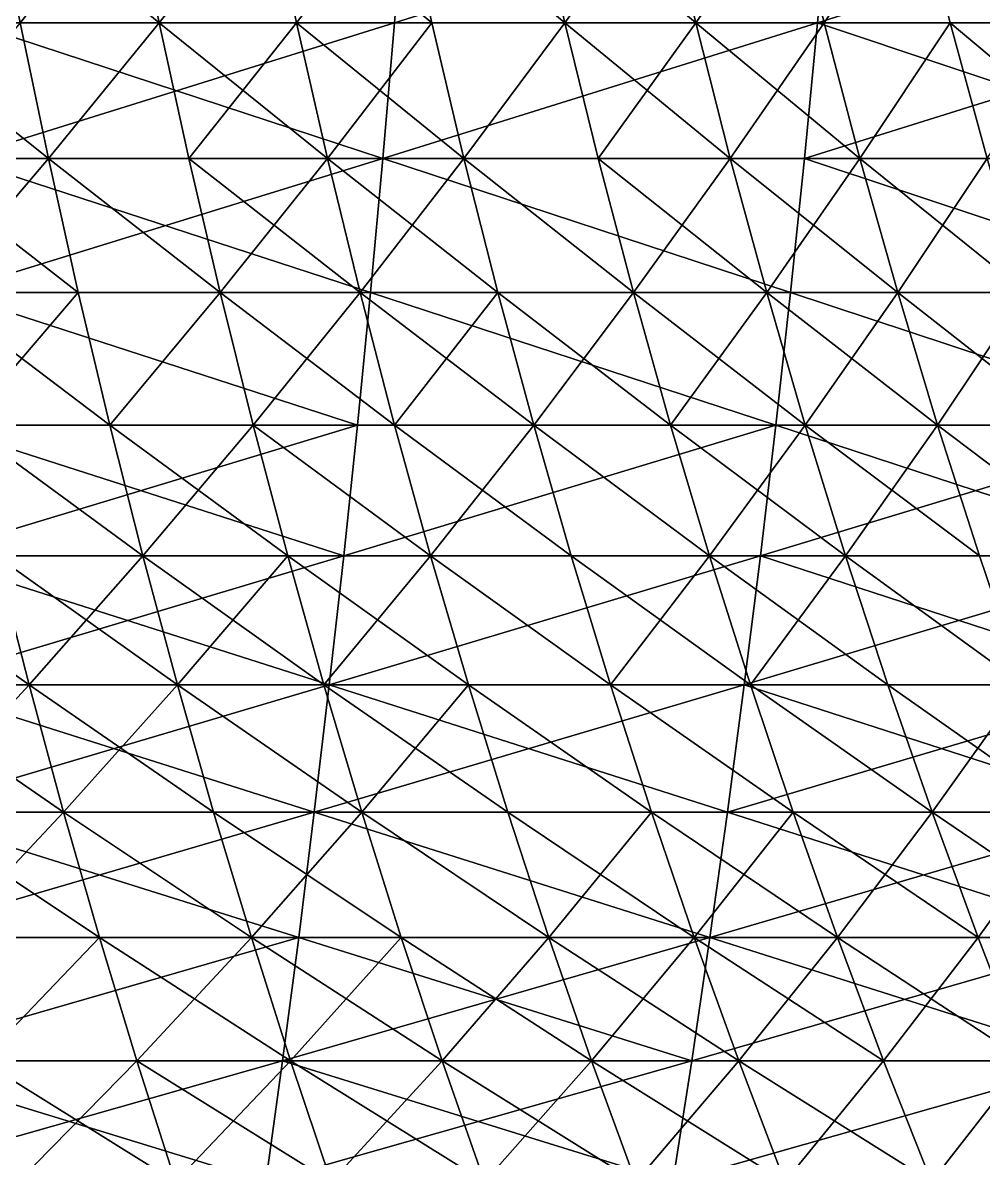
# Model space of a CAD drawing. Header units: millimetres. Extents: x -3250 to 6200, y -3250 to 3250.
# Drawn here: x 4213 to 4342.4, y -463.8 to -310.7 of the extents above; entities that cross this region are included whole.
import ezdxf

# ---------------------------------------------------------------- set-up
doc = ezdxf.new("R2010")
doc.units = ezdxf.units.MM
doc.header["$MEASUREMENT"] = 0
doc.layers.add('MESH_3D', color=2, linetype='CONTINUOUS')

msp = doc.modelspace()

# ---------------------------------------------------------------- linework, layer by layer
at = {"layer": 'MESH_3D'}
for points in [[(4264.59, -292.27, 26198.21), (4207.15, -292.27, 26209.08), (4205.85, -310.75, 26201.67)], [(4264.59, -292.27, 26198.21), (4205.85, -310.75, 26201.67), (4263.1, -310.75, 26190.84)], [(4212.65, -310.75, 2042.25), (4227.65, -292.27, 2059.29), (4209.05, -292.27, 2048.86)], [(4231.41, -310.75, 24647.22), (4209.05, -292.27, 24651.14), (4227.65, -292.27, 24640.71)], [(4231.41, -310.75, 24647.22), (4212.65, -310.75, 24657.75), (4209.05, -292.27, 24651.14)], [(4212.65, -310.75, 2042.25), (4231.41, -310.75, 2052.78), (4227.65, -292.27, 2059.29)], [(4231.41, -310.75, 2052.78), (4245.98, -292.27, 2070.18), (4227.65, -292.27, 2059.29)], [(4245.98, -292.27, 24629.82), (4231.41, -310.75, 24647.22), (4227.65, -292.27, 24640.71)], [(4231.41, -310.75, 2052.78), (4249.9, -310.75, 2063.76), (4245.98, -292.27, 2070.18)], [(4249.9, -310.75, 24636.24), (4231.41, -310.75, 24647.22), (4245.98, -292.27, 24629.82)], [(4245.98, -292.27, 2070.18), (4268.12, -310.75, 2075.21), (4264.04, -292.27, 2081.52)], [(4249.9, -310.75, 2063.76), (4268.12, -310.75, 2075.21), (4245.98, -292.27, 2070.18)], [(4264.04, -292.27, 24618.48), (4249.9, -310.75, 24636.24), (4245.98, -292.27, 24629.82)], [(4268.12, -310.75, 24624.79), (4249.9, -310.75, 24636.24), (4264.04, -292.27, 24618.48)], [(4321.74, -292.27, 26185.91), (4263.1, -310.75, 26190.84), (4320.07, -310.75, 26178.58)], [(4321.74, -292.27, 26185.91), (4264.59, -292.27, 26198.21), (4263.1, -310.75, 26190.84)], [(4264.04, -292.27, 2081.52), (4286.04, -310.75, 2087.11), (4281.81, -292.27, 2093.32)], [(4268.12, -310.75, 2075.21), (4286.04, -310.75, 2087.11), (4264.04, -292.27, 2081.52)], [(4286.04, -310.75, 24612.89), (4268.12, -310.75, 24624.79), (4264.04, -292.27, 24618.48)], [(4286.04, -310.75, 24612.89), (4264.04, -292.27, 24618.48), (4281.81, -292.27, 24606.68)], [(4286.04, -310.75, 2087.11), (4299.28, -292.27, 2105.55), (4281.81, -292.27, 2093.32)], [(4303.67, -310.75, 24600.56), (4286.04, -310.75, 24612.89), (4281.81, -292.27, 24606.68)], [(4303.67, -310.75, 24600.56), (4281.81, -292.27, 24606.68), (4299.28, -292.27, 24594.45)], [(4286.04, -310.75, 2087.11), (4303.67, -310.75, 2099.44), (4299.28, -292.27, 2105.55)], [(4303.67, -310.75, 2099.44), (4316.43, -292.27, 2118.21), (4299.28, -292.27, 2105.55)], [(4316.43, -292.27, 24581.79), (4303.67, -310.75, 24600.56), (4299.28, -292.27, 24594.45)], [(4303.67, -310.75, 2099.44), (4320.97, -310.75, 2112.22), (4316.43, -292.27, 2118.21)], [(4320.97, -310.75, 24587.78), (4303.67, -310.75, 24600.56), (4316.43, -292.27, 24581.79)], [(4320.97, -310.75, 2112.22), (4333.27, -292.27, 2131.3), (4316.43, -292.27, 2118.21)], [(4333.27, -292.27, 24568.7), (4320.97, -310.75, 24587.78), (4316.43, -292.27, 24581.79)], [(4378.57, -292.27, 26172.19), (4321.74, -292.27, 26185.91), (4320.07, -310.75, 26178.58)], [(4378.57, -292.27, 26172.19), (4320.07, -310.75, 26178.58), (4376.72, -310.75, 26164.91)], [(4320.97, -310.75, 2112.22), (4337.96, -310.75, 2125.42), (4333.27, -292.27, 2131.3)], [(4337.96, -310.75, 24574.58), (4320.97, -310.75, 24587.78), (4333.27, -292.27, 24568.7)], [(4333.27, -292.27, 2131.3), (4354.61, -310.75, 2139.04), (4349.78, -292.27, 2144.8)], [(4337.96, -310.75, 2125.42), (4354.61, -310.75, 2139.04), (4333.27, -292.27, 2131.3)], [(4354.61, -310.75, 24560.96), (4337.96, -310.75, 24574.58), (4333.27, -292.27, 24568.7)], [(4354.61, -310.75, 24560.96), (4333.27, -292.27, 24568.7), (4349.78, -292.27, 24555.2)], [(4216.46, -329.03, 24664.75), (4193.63, -310.75, 24667.8), (4212.65, -310.75, 24657.75)], [(4216.46, -329.03, 24664.75), (4197.27, -329.03, 24674.9), (4193.63, -310.75, 24667.8)], [(4197.27, -329.03, 2025.1), (4216.46, -329.03, 2035.25), (4212.65, -310.75, 2042.25)], [(4205.85, -310.75, 498.33), (4261.52, -329.03, 516.98), (4204.46, -329.03, 506.18)], [(4263.1, -310.75, 26190.84), (4205.85, -310.75, 26201.67), (4204.46, -329.03, 26193.82)], [(4263.1, -310.75, 26190.84), (4204.46, -329.03, 26193.82), (4261.52, -329.03, 26183.02)], [(4205.85, -310.75, 498.33), (4263.1, -310.75, 509.16), (4261.52, -329.03, 516.98)], [(4216.46, -329.03, 2035.25), (4231.41, -310.75, 2052.78), (4212.65, -310.75, 2042.25)], [(4231.41, -310.75, 24647.22), (4216.46, -329.03, 24664.75), (4212.65, -310.75, 24657.75)], [(4216.46, -329.03, 2035.25), (4235.4, -329.03, 2045.87), (4231.41, -310.75, 2052.78)], [(4235.4, -329.03, 24654.13), (4216.46, -329.03, 24664.75), (4231.41, -310.75, 24647.22)], [(4235.4, -329.03, 2045.87), (4249.9, -310.75, 2063.76), (4231.41, -310.75, 2052.78)], [(4254.06, -329.03, 24643.04), (4235.4, -329.03, 24654.13), (4231.41, -310.75, 24647.22)], [(4254.06, -329.03, 24643.04), (4231.41, -310.75, 24647.22), (4249.9, -310.75, 24636.24)], [(4235.4, -329.03, 2045.87), (4254.06, -329.03, 2056.96), (4249.9, -310.75, 2063.76)], [(4254.06, -329.03, 2056.96), (4268.12, -310.75, 2075.21), (4249.9, -310.75, 2063.76)], [(4272.45, -329.03, 24631.49), (4249.9, -310.75, 24636.24), (4268.12, -310.75, 24624.79)], [(4272.45, -329.03, 24631.49), (4254.06, -329.03, 24643.04), (4249.9, -310.75, 24636.24)], [(4254.06, -329.03, 2056.96), (4272.45, -329.03, 2068.51), (4268.12, -310.75, 2075.21)], [(4261.52, -329.03, 516.98), (4320.07, -310.75, 521.42), (4318.3, -329.03, 529.19)], [(4263.1, -310.75, 509.16), (4320.07, -310.75, 521.42), (4261.52, -329.03, 516.98)], [(4320.07, -310.75, 26178.58), (4263.1, -310.75, 26190.84), (4261.52, -329.03, 26183.02)], [(4320.07, -310.75, 26178.58), (4261.52, -329.03, 26183.02), (4318.3, -329.03, 26170.81)], [(4272.45, -329.03, 2068.51), (4286.04, -310.75, 2087.11), (4268.12, -310.75, 2075.21)], [(4286.04, -310.75, 24612.89), (4272.45, -329.03, 24631.49), (4268.12, -310.75, 24624.79)], [(4272.45, -329.03, 2068.51), (4290.54, -329.03, 2080.52), (4286.04, -310.75, 2087.11)], [(4290.54, -329.03, 24619.48), (4272.45, -329.03, 24631.49), (4286.04, -310.75, 24612.89)], [(4290.54, -329.03, 2080.52), (4303.67, -310.75, 2099.44), (4286.04, -310.75, 2087.11)], [(4308.32, -329.03, 24607.03), (4286.04, -310.75, 24612.89), (4303.67, -310.75, 24600.56)], [(4308.32, -329.03, 24607.03), (4290.54, -329.03, 24619.48), (4286.04, -310.75, 24612.89)], [(4290.54, -329.03, 2080.52), (4308.32, -329.03, 2092.97), (4303.67, -310.75, 2099.44)], [(4308.32, -329.03, 2092.97), (4320.97, -310.75, 2112.22), (4303.67, -310.75, 2099.44)], [(4325.79, -329.03, 24594.14), (4308.32, -329.03, 24607.03), (4303.67, -310.75, 24600.56)], [(4325.79, -329.03, 24594.14), (4303.67, -310.75, 24600.56), (4320.97, -310.75, 24587.78)], [(4308.32, -329.03, 2092.97), (4325.79, -329.03, 2105.86), (4320.97, -310.75, 2112.22)], [(4320.07, -310.75, 521.42), (4374.75, -329.03, 542.82), (4318.3, -329.03, 529.19)], [(4376.72, -310.75, 26164.91), (4318.3, -329.03, 26170.81), (4374.75, -329.03, 26157.18)], [(4376.72, -310.75, 26164.91), (4320.07, -310.75, 26178.58), (4318.3, -329.03, 26170.81)], [(4320.07, -310.75, 521.42), (4376.72, -310.75, 535.09), (4374.75, -329.03, 542.82)], [(4325.79, -329.03, 2105.86), (4337.96, -310.75, 2125.42), (4320.97, -310.75, 2112.22)], [(4337.96, -310.75, 24574.58), (4325.79, -329.03, 24594.14), (4320.97, -310.75, 24587.78)], [(4325.79, -329.03, 2105.86), (4342.93, -329.03, 2119.18), (4337.96, -310.75, 2125.42)], [(4342.93, -329.03, 24580.82), (4325.79, -329.03, 24594.14), (4337.96, -310.75, 24574.58)], [(4342.93, -329.03, 2119.18), (4354.61, -310.75, 2139.04), (4337.96, -310.75, 2125.42)], [(4359.74, -329.03, 24567.07), (4342.93, -329.03, 24580.82), (4337.96, -310.75, 24574.58)], [(4359.74, -329.03, 24567.07), (4337.96, -310.75, 24574.58), (4354.61, -310.75, 24560.96)], [(4201.11, -347.11, 2017.6), (4216.46, -329.03, 2035.25), (4197.27, -329.03, 2025.1)], [(4220.49, -347.11, 24672.15), (4201.11, -347.11, 24682.4), (4197.27, -329.03, 24674.9)], [(4220.49, -347.11, 24672.15), (4197.27, -329.03, 24674.9), (4216.46, -329.03, 24664.75)], [(4201.11, -347.11, 2017.6), (4220.49, -347.11, 2027.85), (4216.46, -329.03, 2035.25)], [(4204.46, -329.03, 506.18), (4259.85, -347.11, 525.24), (4203, -347.11, 514.48)], [(4261.52, -329.03, 26183.02), (4203, -347.11, 26185.52), (4259.85, -347.11, 26174.76)], [(4261.52, -329.03, 26183.02), (4204.46, -329.03, 26193.82), (4203, -347.11, 26185.52)], [(4204.46, -329.03, 506.18), (4261.52, -329.03, 516.98), (4259.85, -347.11, 525.24)], [(4216.46, -329.03, 2035.25), (4239.61, -347.11, 2038.57), (4235.4, -329.03, 2045.87)], [(4220.49, -347.11, 2027.85), (4239.61, -347.11, 2038.57), (4216.46, -329.03, 2035.25)], [(4239.61, -347.11, 24661.43), (4220.49, -347.11, 24672.15), (4216.46, -329.03, 24664.75)], [(4239.61, -347.11, 24661.43), (4216.46, -329.03, 24664.75), (4235.4, -329.03, 24654.13)], [(4239.61, -347.11, 2038.57), (4254.06, -329.03, 2056.96), (4235.4, -329.03, 2045.87)], [(4258.46, -347.11, 24650.23), (4239.61, -347.11, 24661.43), (4235.4, -329.03, 24654.13)], [(4258.46, -347.11, 24650.23), (4235.4, -329.03, 24654.13), (4254.06, -329.03, 24643.04)], [(4239.61, -347.11, 2038.57), (4258.46, -347.11, 2049.77), (4254.06, -329.03, 2056.96)], [(4258.46, -347.11, 2049.77), (4272.45, -329.03, 2068.51), (4254.06, -329.03, 2056.96)], [(4277.02, -347.11, 24638.57), (4258.46, -347.11, 24650.23), (4254.06, -329.03, 24643.04)], [(4277.02, -347.11, 24638.57), (4254.06, -329.03, 24643.04), (4272.45, -329.03, 24631.49)], [(4258.46, -347.11, 2049.77), (4277.02, -347.11, 2061.43), (4272.45, -329.03, 2068.51)], [(4261.52, -329.03, 516.98), (4316.42, -347.11, 537.41), (4259.85, -347.11, 525.24)], [(4316.42, -347.11, 26162.59), (4261.52, -329.03, 26183.02), (4259.85, -347.11, 26174.76)], [(4261.52, -329.03, 516.98), (4318.3, -329.03, 529.19), (4316.42, -347.11, 537.41)], [(4318.3, -329.03, 26170.81), (4261.52, -329.03, 26183.02), (4316.42, -347.11, 26162.59)], [(4272.45, -329.03, 2068.51), (4295.29, -347.11, 2073.55), (4290.54, -329.03, 2080.52)], [(4277.02, -347.11, 2061.43), (4295.29, -347.11, 2073.55), (4272.45, -329.03, 2068.51)], [(4295.29, -347.11, 24626.45), (4277.02, -347.11, 24638.57), (4272.45, -329.03, 24631.49)], [(4295.29, -347.11, 24626.45), (4272.45, -329.03, 24631.49), (4290.54, -329.03, 24619.48)], [(4295.29, -347.11, 2073.55), (4308.32, -329.03, 2092.97), (4290.54, -329.03, 2080.52)], [(4313.24, -347.11, 24613.88), (4295.29, -347.11, 24626.45), (4290.54, -329.03, 24619.48)], [(4313.24, -347.11, 24613.88), (4290.54, -329.03, 24619.48), (4308.32, -329.03, 24607.03)], [(4295.29, -347.11, 2073.55), (4313.24, -347.11, 2086.12), (4308.32, -329.03, 2092.97)], [(4313.24, -347.11, 2086.12), (4325.79, -329.03, 2105.86), (4308.32, -329.03, 2092.97)], [(4330.88, -347.11, 24600.86), (4308.32, -329.03, 24607.03), (4325.79, -329.03, 24594.14)], [(4330.88, -347.11, 24600.86), (4313.24, -347.11, 24613.88), (4308.32, -329.03, 24607.03)], [(4313.24, -347.11, 2086.12), (4330.88, -347.11, 2099.14), (4325.79, -329.03, 2105.86)], [(4318.3, -329.03, 529.19), (4372.67, -347.11, 550.99), (4316.42, -347.11, 537.41)], [(4372.67, -347.11, 26149.01), (4318.3, -329.03, 26170.81), (4316.42, -347.11, 26162.59)], [(4318.3, -329.03, 529.19), (4374.75, -329.03, 542.82), (4372.67, -347.11, 550.99)], [(4374.75, -329.03, 26157.18), (4318.3, -329.03, 26170.81), (4372.67, -347.11, 26149.01)], [(4330.88, -347.11, 2099.14), (4342.93, -329.03, 2119.18), (4325.79, -329.03, 2105.86)], [(4348.19, -347.11, 24587.41), (4330.88, -347.11, 24600.86), (4325.79, -329.03, 24594.14)], [(4348.19, -347.11, 24587.41), (4325.79, -329.03, 24594.14), (4342.93, -329.03, 24580.82)], [(4330.88, -347.11, 2099.14), (4348.19, -347.11, 2112.59), (4342.93, -329.03, 2119.18)], [(4205.16, -364.97, 2009.7), (4220.49, -347.11, 2027.85), (4201.11, -347.11, 2017.6)], [(4224.74, -364.97, 24679.95), (4205.16, -364.97, 24690.3), (4201.11, -347.11, 24682.4)], [(4224.74, -364.97, 24679.95), (4201.11, -347.11, 24682.4), (4220.49, -347.11, 24672.15)], [(4203, -347.11, 514.48), (4258.09, -364.97, 533.94), (4201.46, -364.97, 523.23)], [(4258.09, -364.97, 26166.06), (4203, -347.11, 26185.52), (4201.46, -364.97, 26176.77)], [(4203, -347.11, 514.48), (4259.85, -347.11, 525.24), (4258.09, -364.97, 533.94)], [(4259.85, -347.11, 26174.76), (4203, -347.11, 26185.52), (4258.09, -364.97, 26166.06)], [(4205.16, -364.97, 2009.7), (4224.74, -364.97, 2020.05), (4220.49, -347.11, 2027.85)], [(4224.74, -364.97, 2020.05), (4239.61, -347.11, 2038.57), (4220.49, -347.11, 2027.85)], [(4239.61, -347.11, 24661.43), (4224.74, -364.97, 24679.95), (4220.49, -347.11, 24672.15)], [(4224.74, -364.97, 2020.05), (4244.05, -364.97, 2030.88), (4239.61, -347.11, 2038.57)], [(4244.05, -364.97, 24669.12), (4224.74, -364.97, 24679.95), (4239.61, -347.11, 24661.43)], [(4244.05, -364.97, 2030.88), (4258.46, -347.11, 2049.77), (4239.61, -347.11, 2038.57)], [(4263.09, -364.97, 24657.81), (4244.05, -364.97, 24669.12), (4239.61, -347.11, 24661.43)], [(4263.09, -364.97, 24657.81), (4239.61, -347.11, 24661.43), (4258.46, -347.11, 24650.23)], [(4244.05, -364.97, 2030.88), (4263.09, -364.97, 2042.19), (4258.46, -347.11, 2049.77)], [(4259.85, -347.11, 525.24), (4314.45, -364.97, 546.07), (4258.09, -364.97, 533.94)], [(4314.45, -364.97, 26153.93), (4259.85, -347.11, 26174.76), (4258.09, -364.97, 26166.06)], [(4263.09, -364.97, 2042.19), (4277.02, -347.11, 2061.43), (4258.46, -347.11, 2049.77)], [(4281.84, -364.97, 24646.03), (4258.46, -347.11, 24650.23), (4277.02, -347.11, 24638.57)], [(4281.84, -364.97, 24646.03), (4263.09, -364.97, 24657.81), (4258.46, -347.11, 24650.23)], [(4259.85, -347.11, 525.24), (4316.42, -347.11, 537.41), (4314.45, -364.97, 546.07)], [(4316.42, -347.11, 26162.59), (4259.85, -347.11, 26174.76), (4314.45, -364.97, 26153.93)], [(4263.09, -364.97, 2042.19), (4281.84, -364.97, 2053.97), (4277.02, -347.11, 2061.43)], [(4281.84, -364.97, 2053.97), (4295.29, -347.11, 2073.55), (4277.02, -347.11, 2061.43)], [(4300.29, -364.97, 24633.78), (4281.84, -364.97, 24646.03), (4277.02, -347.11, 24638.57)], [(4300.29, -364.97, 24633.78), (4277.02, -347.11, 24638.57), (4295.29, -347.11, 24626.45)], [(4281.84, -364.97, 2053.97), (4300.29, -364.97, 2066.22), (4295.29, -347.11, 2073.55)], [(4300.29, -364.97, 2066.22), (4313.24, -347.11, 2086.12), (4295.29, -347.11, 2073.55)], [(4318.42, -364.97, 24621.08), (4300.29, -364.97, 24633.78), (4295.29, -347.11, 24626.45)], [(4318.42, -364.97, 24621.08), (4295.29, -347.11, 24626.45), (4313.24, -347.11, 24613.88)], [(4300.29, -364.97, 2066.22), (4318.42, -364.97, 2078.92), (4313.24, -347.11, 2086.12)], [(4318.42, -364.97, 2078.92), (4330.88, -347.11, 2099.14), (4313.24, -347.11, 2086.12)], [(4336.24, -364.97, 24607.94), (4313.24, -347.11, 24613.88), (4330.88, -347.11, 24600.86)], [(4336.24, -364.97, 24607.94), (4318.42, -364.97, 24621.08), (4313.24, -347.11, 24613.88)], [(4316.42, -347.11, 537.41), (4370.48, -364.97, 559.59), (4314.45, -364.97, 546.07)], [(4370.48, -364.97, 26140.41), (4316.42, -347.11, 26162.59), (4314.45, -364.97, 26153.93)], [(4316.42, -347.11, 537.41), (4372.67, -347.11, 550.99), (4370.48, -364.97, 559.59)], [(4372.67, -347.11, 26149.01), (4316.42, -347.11, 26162.59), (4370.48, -364.97, 26140.41)], [(4318.42, -364.97, 2078.92), (4336.24, -364.97, 2092.06), (4330.88, -347.11, 2099.14)], [(4336.24, -364.97, 2092.06), (4348.19, -347.11, 2112.59), (4330.88, -347.11, 2099.14)], [(4353.72, -364.97, 24594.35), (4336.24, -364.97, 24607.94), (4330.88, -347.11, 24600.86)], [(4353.72, -364.97, 24594.35), (4330.88, -347.11, 24600.86), (4348.19, -347.11, 24587.41)], [(4336.24, -364.97, 2092.06), (4353.72, -364.97, 2105.65), (4348.19, -347.11, 2112.59)], [(4201.46, -364.97, 523.23), (4256.25, -382.6, 543.08), (4199.84, -382.6, 532.4)], [(4258.09, -364.97, 26166.06), (4199.84, -382.6, 26167.6), (4256.25, -382.6, 26156.92)], [(4258.09, -364.97, 26166.06), (4201.46, -364.97, 26176.77), (4199.84, -382.6, 26167.6)], [(4201.46, -364.97, 523.23), (4258.09, -364.97, 533.94), (4256.25, -382.6, 543.08)], [(4205.16, -364.97, 2009.7), (4229.2, -382.6, 2011.86), (4224.74, -364.97, 2020.05)], [(4209.41, -382.6, 2001.41), (4229.2, -382.6, 2011.86), (4205.16, -364.97, 2009.7)], [(4229.2, -382.6, 24688.14), (4209.41, -382.6, 24698.59), (4205.16, -364.97, 24690.3)], [(4229.2, -382.6, 24688.14), (4205.16, -364.97, 24690.3), (4224.74, -364.97, 24679.95)], [(4229.2, -382.6, 2011.86), (4244.05, -364.97, 2030.88), (4224.74, -364.97, 2020.05)], [(4248.71, -382.6, 24677.19), (4229.2, -382.6, 24688.14), (4224.74, -364.97, 24679.95)], [(4248.71, -382.6, 24677.19), (4224.74, -364.97, 24679.95), (4244.05, -364.97, 24669.12)], [(4229.2, -382.6, 2011.86), (4248.71, -382.6, 2022.81), (4244.05, -364.97, 2030.88)], [(4244.05, -364.97, 2030.88), (4267.95, -382.6, 2034.24), (4263.09, -364.97, 2042.19)], [(4248.71, -382.6, 2022.81), (4267.95, -382.6, 2034.24), (4244.05, -364.97, 2030.88)], [(4267.95, -382.6, 24665.76), (4244.05, -364.97, 24669.12), (4263.09, -364.97, 24657.81)], [(4267.95, -382.6, 24665.76), (4248.71, -382.6, 24677.19), (4244.05, -364.97, 24669.12)], [(4256.25, -382.6, 543.08), (4314.45, -364.97, 546.07), (4312.37, -382.6, 555.15)], [(4258.09, -364.97, 533.94), (4314.45, -364.97, 546.07), (4256.25, -382.6, 543.08)], [(4314.45, -364.97, 26153.93), (4256.25, -382.6, 26156.92), (4312.37, -382.6, 26144.85)], [(4314.45, -364.97, 26153.93), (4258.09, -364.97, 26166.06), (4256.25, -382.6, 26156.92)], [(4267.95, -382.6, 2034.24), (4281.84, -364.97, 2053.97), (4263.09, -364.97, 2042.19)], [(4286.89, -382.6, 24653.86), (4267.95, -382.6, 24665.76), (4263.09, -364.97, 24657.81)], [(4286.89, -382.6, 24653.86), (4263.09, -364.97, 24657.81), (4281.84, -364.97, 24646.03)], [(4267.95, -382.6, 2034.24), (4286.89, -382.6, 2046.14), (4281.84, -364.97, 2053.97)], [(4281.84, -364.97, 2053.97), (4305.54, -382.6, 2058.51), (4300.29, -364.97, 2066.22)], [(4286.89, -382.6, 2046.14), (4305.54, -382.6, 2058.51), (4281.84, -364.97, 2053.97)], [(4305.54, -382.6, 24641.49), (4286.89, -382.6, 24653.86), (4281.84, -364.97, 24646.03)], [(4305.54, -382.6, 24641.49), (4281.84, -364.97, 24646.03), (4300.29, -364.97, 24633.78)], [(4305.54, -382.6, 2058.51), (4318.42, -364.97, 2078.92), (4300.29, -364.97, 2066.22)], [(4323.86, -382.6, 24628.65), (4300.29, -364.97, 24633.78), (4318.42, -364.97, 24621.08)], [(4323.86, -382.6, 24628.65), (4305.54, -382.6, 24641.49), (4300.29, -364.97, 24633.78)], [(4305.54, -382.6, 2058.51), (4323.86, -382.6, 2071.35), (4318.42, -364.97, 2078.92)], [(4314.45, -364.97, 546.07), (4368.18, -382.6, 568.62), (4312.37, -382.6, 555.15)], [(4370.48, -364.97, 26140.41), (4312.37, -382.6, 26144.85), (4368.18, -382.6, 26131.38)], [(4370.48, -364.97, 26140.41), (4314.45, -364.97, 26153.93), (4312.37, -382.6, 26144.85)], [(4314.45, -364.97, 546.07), (4370.48, -364.97, 559.59), (4368.18, -382.6, 568.62)], [(4323.86, -382.6, 2071.35), (4336.24, -364.97, 2092.06), (4318.42, -364.97, 2078.92)], [(4341.87, -382.6, 24615.36), (4318.42, -364.97, 24621.08), (4336.24, -364.97, 24607.94)], [(4341.87, -382.6, 24615.36), (4323.86, -382.6, 24628.65), (4318.42, -364.97, 24621.08)], [(4323.86, -382.6, 2071.35), (4341.87, -382.6, 2084.64), (4336.24, -364.97, 2092.06)], [(4336.24, -364.97, 2092.06), (4359.53, -382.6, 2098.37), (4353.72, -364.97, 2105.65)], [(4341.87, -382.6, 2084.64), (4359.53, -382.6, 2098.37), (4336.24, -364.97, 2092.06)], [(4359.53, -382.6, 24601.63), (4336.24, -364.97, 24607.94), (4353.72, -364.97, 24594.35)], [(4359.53, -382.6, 24601.63), (4341.87, -382.6, 24615.36), (4336.24, -364.97, 24607.94)], [(4189.38, -382.6, 1991.45), (4213.87, -400, 1992.73), (4209.41, -382.6, 2001.41)], [(4193.61, -400, 1982.66), (4213.87, -400, 1992.73), (4189.38, -382.6, 1991.45)], [(4213.87, -400, 24707.27), (4193.61, -400, 24717.34), (4209.41, -382.6, 24698.59)], [(4199.84, -382.6, 532.4), (4254.31, -400, 552.64), (4198.14, -400, 542.01)], [(4256.25, -382.6, 26156.92), (4199.84, -382.6, 26167.6), (4198.14, -400, 26157.99)], [(4256.25, -382.6, 26156.92), (4198.14, -400, 26157.99), (4254.31, -400, 26147.36)], [(4199.84, -382.6, 532.4), (4256.25, -382.6, 543.08), (4254.31, -400, 552.64)], [(4213.87, -400, 1992.73), (4229.2, -382.6, 2011.86), (4209.41, -382.6, 2001.41)], [(4233.86, -400, 24696.7), (4209.41, -382.6, 24698.59), (4229.2, -382.6, 24688.14)], [(4233.86, -400, 24696.7), (4213.87, -400, 24707.27), (4209.41, -382.6, 24698.59)], [(4213.87, -400, 1992.73), (4233.86, -400, 2003.3), (4229.2, -382.6, 2011.86)], [(4233.86, -400, 2003.3), (4248.71, -382.6, 2022.81), (4229.2, -382.6, 2011.86)], [(4253.59, -400, 24685.64), (4233.86, -400, 24696.7), (4229.2, -382.6, 24688.14)], [(4253.59, -400, 24685.64), (4229.2, -382.6, 24688.14), (4248.71, -382.6, 24677.19)], [(4233.86, -400, 2003.3), (4253.59, -400, 2014.36), (4248.71, -382.6, 2022.81)], [(4253.59, -400, 2014.36), (4267.95, -382.6, 2034.24), (4248.71, -382.6, 2022.81)], [(4273.04, -400, 24674.09), (4248.71, -382.6, 24677.19), (4267.95, -382.6, 24665.76)], [(4273.04, -400, 24674.09), (4253.59, -400, 24685.64), (4248.71, -382.6, 24677.19)], [(4253.59, -400, 2014.36), (4273.04, -400, 2025.91), (4267.95, -382.6, 2034.24)], [(4254.31, -400, 552.64), (4312.37, -382.6, 555.15), (4310.2, -400, 564.67)], [(4256.25, -382.6, 543.08), (4312.37, -382.6, 555.15), (4254.31, -400, 552.64)], [(4312.37, -382.6, 26144.85), (4256.25, -382.6, 26156.92), (4254.31, -400, 26147.36)], [(4312.37, -382.6, 26144.85), (4254.31, -400, 26147.36), (4310.2, -400, 26135.33)], [(4267.95, -382.6, 2034.24), (4292.19, -400, 2037.95), (4286.89, -382.6, 2046.14)], [(4273.04, -400, 2025.91), (4292.19, -400, 2037.95), (4267.95, -382.6, 2034.24)], [(4292.19, -400, 24662.05), (4273.04, -400, 24674.09), (4267.95, -382.6, 24665.76)], [(4292.19, -400, 24662.05), (4267.95, -382.6, 24665.76), (4286.89, -382.6, 24653.86)], [(4292.19, -400, 2037.95), (4305.54, -382.6, 2058.51), (4286.89, -382.6, 2046.14)], [(4311.03, -400, 24649.55), (4292.19, -400, 24662.05), (4286.89, -382.6, 24653.86)], [(4311.03, -400, 24649.55), (4286.89, -382.6, 24653.86), (4305.54, -382.6, 24641.49)], [(4292.19, -400, 2037.95), (4311.03, -400, 2050.45), (4305.54, -382.6, 2058.51)], [(4311.03, -400, 2050.45), (4323.86, -382.6, 2071.35), (4305.54, -382.6, 2058.51)], [(4329.56, -400, 24636.57), (4305.54, -382.6, 24641.49), (4323.86, -382.6, 24628.65)], [(4329.56, -400, 24636.57), (4311.03, -400, 24649.55), (4305.54, -382.6, 24641.49)], [(4312.37, -382.6, 555.15), (4365.77, -400, 578.08), (4310.2, -400, 564.67)], [(4368.18, -382.6, 26131.38), (4312.37, -382.6, 26144.85), (4310.2, -400, 26135.33)], [(4368.18, -382.6, 26131.38), (4310.2, -400, 26135.33), (4365.77, -400, 26121.92)], [(4311.03, -400, 2050.45), (4329.56, -400, 2063.43), (4323.86, -382.6, 2071.35)], [(4312.37, -382.6, 555.15), (4368.18, -382.6, 568.62), (4365.77, -400, 578.08)], [(4323.86, -382.6, 2071.35), (4347.76, -400, 2076.86), (4341.87, -382.6, 2084.64)], [(4329.56, -400, 2063.43), (4347.76, -400, 2076.86), (4323.86, -382.6, 2071.35)], [(4347.76, -400, 24623.14), (4323.86, -382.6, 24628.65), (4341.87, -382.6, 24615.36)], [(4347.76, -400, 24623.14), (4329.56, -400, 24636.57), (4323.86, -382.6, 24628.65)], [(4347.76, -400, 2076.86), (4359.53, -382.6, 2098.37), (4341.87, -382.6, 2084.64)], [(4359.53, -382.6, 24601.63), (4347.76, -400, 24623.14), (4341.87, -382.6, 24615.36)], [(4193.61, -400, 1982.66), (4218.51, -417.15, 1983.66), (4213.87, -400, 1992.73)], [(4198.03, -417.15, 1973.48), (4218.51, -417.15, 1983.66), (4193.61, -400, 1982.66)], [(4213.87, -400, 24707.27), (4198.03, -417.15, 24726.52), (4193.61, -400, 24717.34)], [(4198.14, -400, 542.01), (4252.29, -417.15, 562.63), (4196.38, -417.15, 552.05)], [(4254.31, -400, 26147.36), (4196.38, -417.15, 26147.95), (4252.29, -417.15, 26137.37)], [(4254.31, -400, 26147.36), (4198.14, -400, 26157.99), (4196.38, -417.15, 26147.95)], [(4218.51, -417.15, 24716.34), (4198.03, -417.15, 24726.52), (4213.87, -400, 24707.27)], [(4198.14, -400, 542.01), (4254.31, -400, 552.64), (4252.29, -417.15, 562.63)], [(4218.51, -417.15, 1983.66), (4233.86, -400, 2003.3), (4213.87, -400, 1992.73)], [(4238.73, -417.15, 24705.65), (4218.51, -417.15, 24716.34), (4213.87, -400, 24707.27)], [(4238.73, -417.15, 24705.65), (4213.87, -400, 24707.27), (4233.86, -400, 24696.7)], [(4218.51, -417.15, 1983.66), (4238.73, -417.15, 1994.35), (4233.86, -400, 2003.3)], [(4233.86, -400, 2003.3), (4258.68, -417.15, 2005.54), (4253.59, -400, 2014.36)], [(4238.73, -417.15, 1994.35), (4258.68, -417.15, 2005.54), (4233.86, -400, 2003.3)], [(4258.68, -417.15, 24694.46), (4238.73, -417.15, 24705.65), (4233.86, -400, 24696.7)], [(4258.68, -417.15, 24694.46), (4233.86, -400, 24696.7), (4253.59, -400, 24685.64)], [(4254.31, -400, 552.64), (4307.93, -417.15, 574.6), (4252.29, -417.15, 562.63)], [(4310.2, -400, 26135.33), (4254.31, -400, 26147.36), (4252.29, -417.15, 26137.37)], [(4310.2, -400, 26135.33), (4252.29, -417.15, 26137.37), (4307.93, -417.15, 26125.4)], [(4258.68, -417.15, 2005.54), (4273.04, -400, 2025.91), (4253.59, -400, 2014.36)], [(4278.35, -417.15, 24682.78), (4258.68, -417.15, 24694.46), (4253.59, -400, 24685.64)], [(4278.35, -417.15, 24682.78), (4253.59, -400, 24685.64), (4273.04, -400, 24674.09)], [(4254.31, -400, 552.64), (4310.2, -400, 564.67), (4307.93, -417.15, 574.6)], [(4258.68, -417.15, 2005.54), (4278.35, -417.15, 2017.22), (4273.04, -400, 2025.91)], [(4273.04, -400, 2025.91), (4297.71, -417.15, 2029.39), (4292.19, -400, 2037.95)], [(4278.35, -417.15, 2017.22), (4297.71, -417.15, 2029.39), (4273.04, -400, 2025.91)], [(4297.71, -417.15, 24670.61), (4273.04, -400, 24674.09), (4292.19, -400, 24662.05)], [(4297.71, -417.15, 24670.61), (4278.35, -417.15, 24682.78), (4273.04, -400, 24674.09)], [(4292.19, -400, 2037.95), (4316.77, -417.15, 2042.04), (4311.03, -400, 2050.45)], [(4297.71, -417.15, 2029.39), (4316.77, -417.15, 2042.04), (4292.19, -400, 2037.95)], [(4316.77, -417.15, 24657.96), (4292.19, -400, 24662.05), (4311.03, -400, 24649.55)], [(4316.77, -417.15, 24657.96), (4297.71, -417.15, 24670.61), (4292.19, -400, 24662.05)], [(4310.2, -400, 564.67), (4363.26, -417.15, 587.95), (4307.93, -417.15, 574.6)], [(4365.77, -400, 26121.92), (4310.2, -400, 26135.33), (4307.93, -417.15, 26125.4)], [(4365.77, -400, 26121.92), (4307.93, -417.15, 26125.4), (4363.26, -417.15, 26112.05)], [(4310.2, -400, 564.67), (4365.77, -400, 578.08), (4363.26, -417.15, 587.95)], [(4311.03, -400, 2050.45), (4335.51, -417.15, 2055.15), (4329.56, -400, 2063.43)], [(4316.77, -417.15, 2042.04), (4335.51, -417.15, 2055.15), (4311.03, -400, 2050.45)], [(4335.51, -417.15, 24644.85), (4311.03, -400, 24649.55), (4329.56, -400, 24636.57)], [(4335.51, -417.15, 24644.85), (4316.77, -417.15, 24657.96), (4311.03, -400, 24649.55)], [(4335.51, -417.15, 2055.15), (4347.76, -400, 2076.86), (4329.56, -400, 2063.43)], [(4353.91, -417.15, 24631.26), (4335.51, -417.15, 24644.85), (4329.56, -400, 24636.57)], [(4353.91, -417.15, 24631.26), (4329.56, -400, 24636.57), (4347.76, -400, 24623.14)], [(4335.51, -417.15, 2055.15), (4353.91, -417.15, 2068.74), (4347.76, -400, 2076.86)], [(4196.38, -417.15, 552.05), (4250.19, -434.04, 573.03), (4194.53, -434.04, 562.5)], [(4252.29, -417.15, 26137.37), (4196.38, -417.15, 26147.95), (4194.53, -434.04, 26137.5)], [(4252.29, -417.15, 26137.37), (4194.53, -434.04, 26137.5), (4250.19, -434.04, 26126.97)], [(4196.38, -417.15, 552.05), (4252.29, -417.15, 562.63), (4250.19, -434.04, 573.03)], [(4202.64, -434.04, 1963.92), (4218.51, -417.15, 1983.66), (4198.03, -417.15, 1973.48)], [(4223.35, -434.04, 24725.78), (4198.03, -417.15, 24726.52), (4218.51, -417.15, 24716.34)], [(4223.35, -434.04, 24725.78), (4202.64, -434.04, 24736.08), (4198.03, -417.15, 24726.52)], [(4202.64, -434.04, 1963.92), (4223.35, -434.04, 1974.22), (4218.51, -417.15, 1983.66)], [(4218.51, -417.15, 1983.66), (4243.81, -434.04, 1985.03), (4238.73, -417.15, 1994.35)], [(4223.35, -434.04, 1974.22), (4243.81, -434.04, 1985.03), (4218.51, -417.15, 1983.66)], [(4243.81, -434.04, 24714.97), (4218.51, -417.15, 24716.34), (4238.73, -417.15, 24705.65)], [(4243.81, -434.04, 24714.97), (4223.35, -434.04, 24725.78), (4218.51, -417.15, 24716.34)], [(4238.73, -417.15, 1994.35), (4263.99, -434.04, 1996.35), (4258.68, -417.15, 2005.54)], [(4243.81, -434.04, 1985.03), (4263.99, -434.04, 1996.35), (4238.73, -417.15, 1994.35)], [(4258.68, -417.15, 24694.46), (4243.81, -434.04, 24714.97), (4238.73, -417.15, 24705.65)], [(4263.99, -434.04, 24703.65), (4243.81, -434.04, 24714.97), (4258.68, -417.15, 24694.46)], [(4252.29, -417.15, 562.63), (4305.57, -434.04, 584.94), (4250.19, -434.04, 573.03)], [(4305.57, -434.04, 26115.06), (4252.29, -417.15, 26137.37), (4250.19, -434.04, 26126.97)], [(4252.29, -417.15, 562.63), (4307.93, -417.15, 574.6), (4305.57, -434.04, 584.94)], [(4307.93, -417.15, 26125.4), (4252.29, -417.15, 26137.37), (4305.57, -434.04, 26115.06)], [(4258.68, -417.15, 2005.54), (4283.88, -434.04, 2008.16), (4278.35, -417.15, 2017.22)], [(4263.99, -434.04, 1996.35), (4283.88, -434.04, 2008.16), (4258.68, -417.15, 2005.54)], [(4283.88, -434.04, 24691.84), (4258.68, -417.15, 24694.46), (4278.35, -417.15, 24682.78)], [(4283.88, -434.04, 24691.84), (4263.99, -434.04, 24703.65), (4258.68, -417.15, 24694.46)], [(4283.88, -434.04, 2008.16), (4297.71, -417.15, 2029.39), (4278.35, -417.15, 2017.22)], [(4303.47, -434.04, 24679.53), (4283.88, -434.04, 24691.84), (4278.35, -417.15, 24682.78)], [(4303.47, -434.04, 24679.53), (4278.35, -417.15, 24682.78), (4297.71, -417.15, 24670.61)], [(4283.88, -434.04, 2008.16), (4303.47, -434.04, 2020.47), (4297.71, -417.15, 2029.39)], [(4297.71, -417.15, 2029.39), (4322.75, -434.04, 2033.27), (4316.77, -417.15, 2042.04)], [(4303.47, -434.04, 2020.47), (4322.75, -434.04, 2033.27), (4297.71, -417.15, 2029.39)], [(4316.77, -417.15, 24657.96), (4303.47, -434.04, 24679.53), (4297.71, -417.15, 24670.61)], [(4322.75, -434.04, 24666.73), (4303.47, -434.04, 24679.53), (4316.77, -417.15, 24657.96)], [(4307.93, -417.15, 574.6), (4360.64, -434.04, 598.24), (4305.57, -434.04, 584.94)], [(4363.26, -417.15, 26112.05), (4307.93, -417.15, 26125.4), (4305.57, -434.04, 26115.06)], [(4363.26, -417.15, 26112.05), (4305.57, -434.04, 26115.06), (4360.64, -434.04, 26101.76)], [(4307.93, -417.15, 574.6), (4363.26, -417.15, 587.95), (4360.64, -434.04, 598.24)], [(4322.75, -434.04, 2033.27), (4335.51, -417.15, 2055.15), (4316.77, -417.15, 2042.04)], [(4341.7, -434.04, 24653.46), (4322.75, -434.04, 24666.73), (4316.77, -417.15, 24657.96)], [(4341.7, -434.04, 24653.46), (4316.77, -417.15, 24657.96), (4335.51, -417.15, 24644.85)], [(4322.75, -434.04, 2033.27), (4341.7, -434.04, 2046.54), (4335.51, -417.15, 2055.15)], [(4341.7, -434.04, 2046.54), (4353.91, -417.15, 2068.74), (4335.51, -417.15, 2055.15)], [(4360.32, -434.04, 24639.72), (4335.51, -417.15, 24644.85), (4353.91, -417.15, 24631.26)], [(4360.32, -434.04, 24639.72), (4341.7, -434.04, 24653.46), (4335.51, -417.15, 24644.85)], [(4341.7, -434.04, 2046.54), (4360.32, -434.04, 2060.28), (4353.91, -417.15, 2068.74)], [(4192.62, -450.66, 573.36), (4250.19, -434.04, 573.03), (4248.01, -450.66, 583.84)], [(4194.53, -434.04, 562.5), (4250.19, -434.04, 573.03), (4192.62, -450.66, 573.36)], [(4250.19, -434.04, 26126.97), (4192.62, -450.66, 26126.64), (4248.01, -450.66, 26116.16)], [(4250.19, -434.04, 26126.97), (4194.53, -434.04, 26137.5), (4192.62, -450.66, 26126.64)], [(4207.42, -450.66, 1953.98), (4223.35, -434.04, 1974.22), (4202.64, -434.04, 1963.92)], [(4223.35, -434.04, 24725.78), (4207.42, -450.66, 24746.02), (4202.64, -434.04, 24736.08)], [(4207.42, -450.66, 1953.98), (4228.39, -450.66, 1964.4), (4223.35, -434.04, 1974.22)], [(4228.39, -450.66, 24735.6), (4207.42, -450.66, 24746.02), (4223.35, -434.04, 24725.78)], [(4228.39, -450.66, 1964.4), (4243.81, -434.04, 1985.03), (4223.35, -434.04, 1974.22)], [(4249.08, -450.66, 24724.66), (4223.35, -434.04, 24725.78), (4243.81, -434.04, 24714.97)], [(4249.08, -450.66, 24724.66), (4228.39, -450.66, 24735.6), (4223.35, -434.04, 24725.78)], [(4228.39, -450.66, 1964.4), (4249.08, -450.66, 1975.34), (4243.81, -434.04, 1985.03)], [(4249.08, -450.66, 1975.34), (4263.99, -434.04, 1996.35), (4243.81, -434.04, 1985.03)], [(4269.5, -450.66, 24713.21), (4243.81, -434.04, 24714.97), (4263.99, -434.04, 24703.65)], [(4269.5, -450.66, 24713.21), (4249.08, -450.66, 24724.66), (4243.81, -434.04, 24714.97)], [(4250.19, -434.04, 573.03), (4303.12, -450.66, 595.7), (4248.01, -450.66, 583.84)], [(4305.57, -434.04, 26115.06), (4250.19, -434.04, 26126.97), (4248.01, -450.66, 26116.16)], [(4305.57, -434.04, 26115.06), (4248.01, -450.66, 26116.16), (4303.12, -450.66, 26104.3)], [(4249.08, -450.66, 1975.34), (4269.5, -450.66, 1986.79), (4263.99, -434.04, 1996.35)], [(4250.19, -434.04, 573.03), (4305.57, -434.04, 584.94), (4303.12, -450.66, 595.7)], [(4269.5, -450.66, 1986.79), (4283.88, -434.04, 2008.16), (4263.99, -434.04, 1996.35)], [(4289.63, -450.66, 24701.25), (4269.5, -450.66, 24713.21), (4263.99, -434.04, 24703.65)], [(4289.63, -450.66, 24701.25), (4263.99, -434.04, 24703.65), (4283.88, -434.04, 24691.84)], [(4269.5, -450.66, 1986.79), (4289.63, -450.66, 1998.75), (4283.88, -434.04, 2008.16)], [(4289.63, -450.66, 1998.75), (4303.47, -434.04, 2020.47), (4283.88, -434.04, 2008.16)], [(4309.46, -450.66, 24688.79), (4283.88, -434.04, 24691.84), (4303.47, -434.04, 24679.53)], [(4309.46, -450.66, 24688.79), (4289.63, -450.66, 24701.25), (4283.88, -434.04, 24691.84)], [(4289.63, -450.66, 1998.75), (4309.46, -450.66, 2011.21), (4303.47, -434.04, 2020.47)], [(4305.57, -434.04, 584.94), (4357.92, -450.66, 608.92), (4303.12, -450.66, 595.7)], [(4360.64, -434.04, 26101.76), (4303.12, -450.66, 26104.3), (4357.92, -450.66, 26091.08)], [(4360.64, -434.04, 26101.76), (4305.57, -434.04, 26115.06), (4303.12, -450.66, 26104.3)], [(4309.46, -450.66, 2011.21), (4322.75, -434.04, 2033.27), (4303.47, -434.04, 2020.47)], [(4328.96, -450.66, 24675.85), (4303.47, -434.04, 24679.53), (4322.75, -434.04, 24666.73)], [(4328.96, -450.66, 24675.85), (4309.46, -450.66, 24688.79), (4303.47, -434.04, 24679.53)], [(4305.57, -434.04, 584.94), (4360.64, -434.04, 598.24), (4357.92, -450.66, 608.92)], [(4309.46, -450.66, 2011.21), (4328.96, -450.66, 2024.15), (4322.75, -434.04, 2033.27)], [(4328.96, -450.66, 2024.15), (4341.7, -434.04, 2046.54), (4322.75, -434.04, 2033.27)], [(4348.14, -450.66, 24662.42), (4328.96, -450.66, 24675.85), (4322.75, -434.04, 24666.73)], [(4348.14, -450.66, 24662.42), (4322.75, -434.04, 24666.73), (4341.7, -434.04, 24653.46)], [(4328.96, -450.66, 2024.15), (4348.14, -450.66, 2037.58), (4341.7, -434.04, 2046.54)], [(4348.14, -450.66, 2037.58), (4360.32, -434.04, 2060.28), (4341.7, -434.04, 2046.54)], [(4360.32, -434.04, 24639.72), (4348.14, -450.66, 24662.42), (4341.7, -434.04, 24653.46)], [(4192.62, -450.66, 573.36), (4245.74, -466.99, 595.05), (4190.63, -466.99, 584.63)], [(4248.01, -450.66, 26116.16), (4192.62, -450.66, 26126.64), (4190.63, -466.99, 26115.37)], [(4248.01, -450.66, 26116.16), (4190.63, -466.99, 26115.37), (4245.74, -466.99, 26104.95)], [(4192.62, -450.66, 573.36), (4248.01, -450.66, 583.84), (4245.74, -466.99, 595.05)], [(4212.38, -466.99, 1943.67), (4228.39, -450.66, 1964.4), (4207.42, -450.66, 1953.98)], [(4233.61, -466.99, 24745.78), (4207.42, -450.66, 24746.02), (4228.39, -450.66, 24735.6)], [(4233.61, -466.99, 24745.78), (4212.38, -466.99, 24756.33), (4207.42, -450.66, 24746.02)], [(4212.38, -466.99, 1943.67), (4233.61, -466.99, 1954.22), (4228.39, -450.66, 1964.4)], [(4233.61, -466.99, 1954.22), (4249.08, -450.66, 1975.34), (4228.39, -450.66, 1964.4)], [(4254.56, -466.99, 24734.71), (4228.39, -450.66, 24735.6), (4249.08, -450.66, 24724.66)], [(4254.56, -466.99, 24734.71), (4233.61, -466.99, 24745.78), (4228.39, -450.66, 24735.6)], [(4233.61, -466.99, 1954.22), (4254.56, -466.99, 1965.29), (4249.08, -450.66, 1975.34)], [(4248.01, -450.66, 583.84), (4300.57, -466.99, 606.85), (4245.74, -466.99, 595.05)], [(4303.12, -450.66, 26104.3), (4245.74, -466.99, 26104.95), (4300.57, -466.99, 26093.15)], [(4303.12, -450.66, 26104.3), (4248.01, -450.66, 26116.16), (4245.74, -466.99, 26104.95)], [(4248.01, -450.66, 583.84), (4303.12, -450.66, 595.7), (4300.57, -466.99, 606.85)], [(4254.56, -466.99, 1965.29), (4269.5, -450.66, 1986.79), (4249.08, -450.66, 1975.34)], [(4275.22, -466.99, 24723.11), (4254.56, -466.99, 24734.71), (4249.08, -450.66, 24724.66)], [(4275.22, -466.99, 24723.11), (4249.08, -450.66, 24724.66), (4269.5, -450.66, 24713.21)], [(4254.56, -466.99, 1965.29), (4275.22, -466.99, 1976.89), (4269.5, -450.66, 1986.79)], [(4275.22, -466.99, 1976.89), (4289.63, -450.66, 1998.75), (4269.5, -450.66, 1986.79)], [(4295.6, -466.99, 24711.01), (4269.5, -450.66, 24713.21), (4289.63, -450.66, 24701.25)], [(4295.6, -466.99, 24711.01), (4275.22, -466.99, 24723.11), (4269.5, -450.66, 24713.21)], [(4275.22, -466.99, 1976.89), (4295.6, -466.99, 1988.99), (4289.63, -450.66, 1998.75)], [(4295.6, -466.99, 1988.99), (4309.46, -450.66, 2011.21), (4289.63, -450.66, 1998.75)], [(4315.66, -466.99, 24698.4), (4289.63, -450.66, 24701.25), (4309.46, -450.66, 24688.79)], [(4315.66, -466.99, 24698.4), (4295.6, -466.99, 24711.01), (4289.63, -450.66, 24701.25)], [(4295.6, -466.99, 1988.99), (4315.66, -466.99, 2001.6), (4309.46, -450.66, 2011.21)], [(4300.57, -466.99, 606.85), (4357.92, -450.66, 608.92), (4355.09, -466.99, 620.01)], [(4303.12, -450.66, 595.7), (4357.92, -450.66, 608.92), (4300.57, -466.99, 606.85)], [(4357.92, -450.66, 26091.08), (4303.12, -450.66, 26104.3), (4300.57, -466.99, 26093.15)], [(4357.92, -450.66, 26091.08), (4300.57, -466.99, 26093.15), (4355.09, -466.99, 26079.99)], [(4315.66, -466.99, 2001.6), (4328.96, -450.66, 2024.15), (4309.46, -450.66, 2011.21)], [(4335.41, -466.99, 24685.3), (4309.46, -450.66, 24688.79), (4328.96, -450.66, 24675.85)], [(4335.41, -466.99, 24685.3), (4315.66, -466.99, 24698.4), (4309.46, -450.66, 24688.79)], [(4315.66, -466.99, 2001.6), (4335.41, -466.99, 2014.7), (4328.96, -450.66, 2024.15)], [(4335.41, -466.99, 2014.7), (4348.14, -450.66, 2037.58), (4328.96, -450.66, 2024.15)], [(4348.14, -450.66, 24662.42), (4335.41, -466.99, 24685.3), (4328.96, -450.66, 24675.85)], [(4335.41, -466.99, 2014.7), (4354.82, -466.99, 2028.29), (4348.14, -450.66, 2037.58)], [(4354.82, -466.99, 24671.71), (4335.41, -466.99, 24685.3), (4348.14, -450.66, 24662.42)]]:
    msp.add_3dface(points, dxfattribs=at)

doc.saveas('drawing.dxf')
